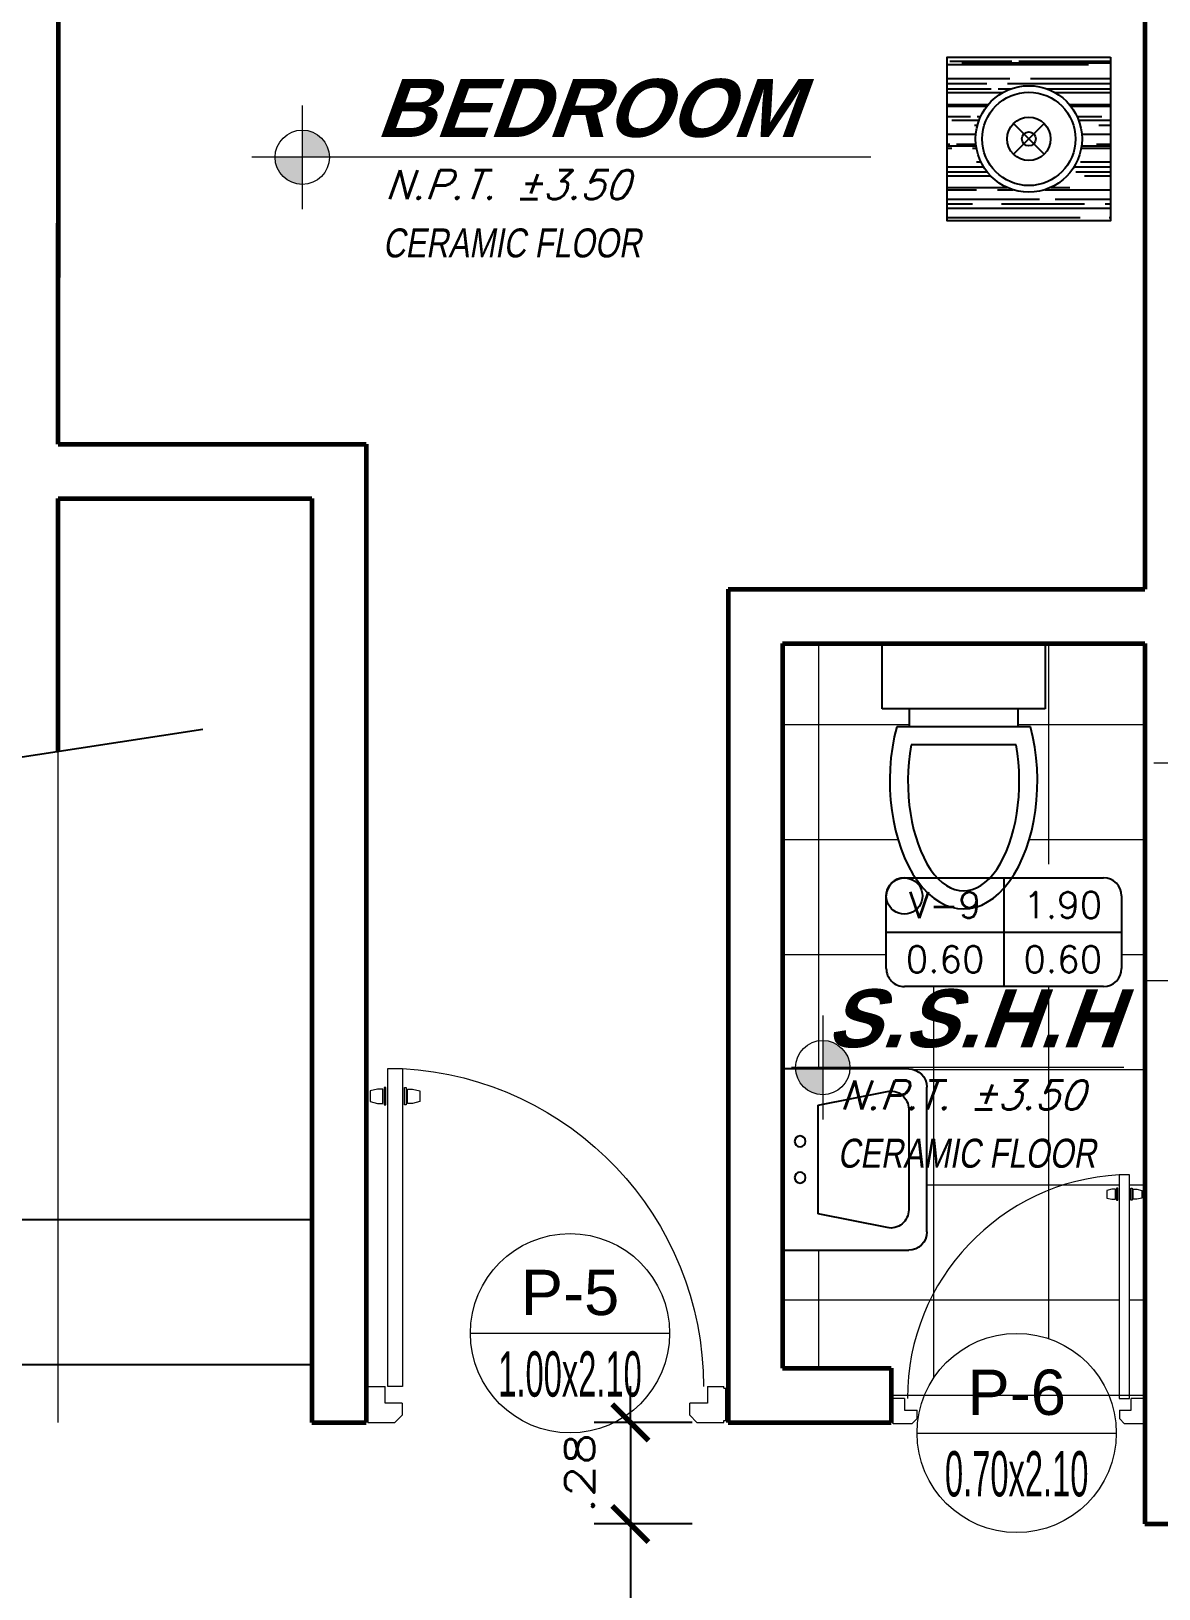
# Model space of a CAD drawing. Header units: millimetres. Extents: x 1313 to 1393.8, y 883.5 to 926.2.
# Drawn here: x 1338.559 to 1341.673, y 915.666 to 919.965 of the extents above; entities that cross this region are included whole.
import ezdxf
from ezdxf.enums import TextEntityAlignment as Align

# ---------------------------------------------------------------- set-up
doc = ezdxf.new("R2010")
doc.units = ezdxf.units.MM
doc.linetypes.add('HIDDEN2', pattern=[0.1875, 0.125, -0.0625])
for name, color, linetype, lineweight in [('ambientes', 254, 'Continuous', 25), ('cotas', 87, 'Continuous', 15), ('COTNIV', 40, 'Continuous', 18), ('Layer3', 31, 'Continuous', 5), ('lineas delgadas', 252, 'Continuous', 5), ('Muros confinados', 3, 'Continuous', 60), ('proy', 42, 'HIDDEN2', 5), ('Puertas', 35, 'Continuous', 13), ('Texto niveles', 4, 'Continuous', 18), ('vidrio', 254, 'Continuous', 5)]:
    doc.layers.add(name, color=color, linetype=linetype, lineweight=lineweight)
for name, color, linetype in [('CODIGOS', 31, 'Continuous'), ('Muebles', 2, 'Continuous'), ('Muro Bajo', 2, 'Continuous')]:
    doc.layers.add(name, color=color, linetype=linetype)
doc.styles.add('ACOT', font='simplex.shx', dxfattribs={"height": 0.08})
doc.styles.add('AMBIENTES', font='arialbd.ttf', dxfattribs={"height": 0.18})
doc.styles.add('R80-50', font='romans.shx', dxfattribs={"width": 1.3, "height": 0.08})
doc.styles.add('ROMANS', font='romans')
doc.styles.add('STYLE1', font='arial.ttf')
doc.dimstyles.new('HORIZONTAL 1.1', dxfattribs={"dimtxt": 0.2, "dimasz": 0.1, "dimexe": 0.1, "dimexo": 0.1, "dimgap": 0.1, "dimtad": 2, "dimzin": 4, "dimdsep": 46, "dimtxsty": 'R80-50', "dimblk": 'ARCHTICK', "dimcen": 0.09, "dimdle": 0.1, "dimclrd": 256, "dimclre": 256, "dimclrt": 7, "dimaunit": 1, "dimazin": 0, "dimtfac": 1, "dimtix": 1, "dimtmove": 0, "dimatfit": 3, "dimldrblk": 'ARCHTICK', "dimfxl": 1, "dimtolj": 1, "dimtzin": 0, "dimarcsym": 0})
pattern_1 = [(0, (4242.365768630885, -2685.573759226781), (0, 0.3175), []), (90, (4242.365768630885, -2685.573759226781), (-0.3175, 1.944126793646423e-17), [])]

# ---------------------------------------------------------------- blocks, each defined once
blk = doc.blocks.new('INO75-01')
for p, q in [((0, 0.2249999999999943), (0.1800000000000068, 0.2249999999999943)), ((0, -0.2249999999999943), (0, 0.2249999999999943)), ((0.1800000000000068, 0.2249999999999943), (0.1800000000000068, -0.2249999999999943)), ((0.1800000000000068, -0.2249999999999943), (0, -0.2249999999999943))]:
    blk.add_line(p, q)
at = {"linetype": 'HIDDEN2'}
for p, q in [((0.1800000000000068, 0.1499999999999986), (0.2300000000000182, 0.1499999999999986)), ((0.1800000000000068, -0.1500000000000057), (0.2300000000000182, -0.1500000000000057))]:
    blk.add_line(p, q, dxfattribs=at)
for points in [[(0.2300000000000182, 0.1845588526671662), (0.2300000000000182, -0.1845588526671662)], [(0.280000000000018, 0.1451869226585609), (0.280000000000018, -0.1451869226585609)]]:
    blk.add_lwpolyline(points)
for major_axis, ratio, start_param, end_param in [((0.3525707902876398, -7.828644183752505e-16), 0.5784260567748055, -2.010251506977173, 2.010251506977181), ((0.30257079028764, -7.622209603519594e-16), 0.5084145359543746, -1.907630861705541, 1.90763086170555)]:
    blk.add_ellipse((0.3799999999999955, 0), major_axis=major_axis, ratio=ratio, start_param=start_param, end_param=end_param)
blk = doc.blocks.new('P90-1')
for p, q in [((-0.9990517566913795, 0.005935422918673439), (-0.9990517566913795, 0.0959354229186733)), ((-0.9940517566913787, 0.0959354229186733), (-0.9990517566913795, 0.0959354229186733)), ((-0.9488046350236647, 0.1009354229186741), (-0.9940517566913787, 0.1009354229186741)), ((-0.9940517566913787, 0.0959354229186733), (-0.9940517566913787, 0.1009354229186741)), ((-0.004051756691380248, 0.1009354229186741), (-0.05237351597615536, 0.1009354229186741)), ((-0.004051756691380248, 0.1009354229186741), (-0.004051756691380248, 0.0959354229186733)), ((0.0009482433086205333, 0.0959354229186733), (-0.004051756691380248, 0.0959354229186733)), ((0.0009482433086205333, 0.0959354229186733), (0.0009482433086205333, 0.005935422918673439)), ((-0.8990517566913798, 0.02093542291867401), (-0.8990517566913798, 0.05472381416213601)), ((-0.09905175669137911, 0.05472381416213601), (-0.09905175669137911, 0.02093542291867401)), ((-0.9940517566913787, 0.005935422918673439), (-0.9990517566913795, 0.005935422918673439)), ((-0.9940517566913787, 0.000935422918672657), (-0.9940517566913787, 0.005935422918673439)), ((-0.9190517566913794, 0.000935422918672657), (-0.9940517566913787, 0.000935422918672657)), ((-0.8990517566913798, 0.02093542291867401), (-0.9190517566913794, 0.000935422918672657)), ((-0.09905175669137911, 0.02093542291867401), (-0.07905175669137954, 0.000935422918672657)), ((-0.004051756691380248, 0.000935422918672657), (-0.07905175669137954, 0.000935422918672657)), ((-0.004051756691380248, 0.005935422918673439), (-0.004051756691380248, 0.000935422918672657)), ((0.0009482433086205333, 0.005935422918673439), (-0.004051756691380248, 0.005935422918673439))]:
    blk.add_line(p, q)
for points in [[(-0.05905045993646674, 0.9844227219258652), (-0.1001612735924624, 0.9844227219258634), (-0.1001612735924624, 0.1012135621264321), (-0.05905045993646496, 0.1012135621264321)], [(-0.1139915255970934, 0.9274939543605996), (-0.1284152196437027, 0.9274939543605996), (-0.1484152196437005, 0.9224939543605988), (-0.1484152196437023, 0.892684088653457), (-0.128415219643701, 0.8876840886534598), (-0.1139915255970951, 0.8876840886534563)], [(-0.1055768771159933, 0.932087397904283), (-0.1101666955382914, 0.9320873979042812), (-0.1101666955382896, 0.8838561757099654), (-0.1055768771159933, 0.8838561757099619)], [(-0.05355882323787142, 0.932087397904283), (-0.04896900481557687, 0.9320873979042812), (-0.04896900481557509, 0.8838561757099654), (-0.05355882323787142, 0.8838561757099654)], [(-0.04514417475677135, 0.9274939543605996), (-0.03072048071016198, 0.9274939543605996), (-0.01072048071016418, 0.9224939543605988), (-0.01072048071016241, 0.892684088653457), (-0.03072048071016376, 0.8876840886534563), (-0.04514417475676957, 0.8876840886534598)]]:
    blk.add_lwpolyline(points, close=True)
for points in [[(-0.9488046350236647, 0.1009354229186741), (-0.9488046350236647, 0.05472381416213601), (-0.8990517566913798, 0.05472381416213601)], [(-0.09905175669137911, 0.05472381416213601), (-0.05237351597615536, 0.05472381416213601), (-0.05237351597615536, 0.1009354229186741)]]:
    blk.add_lwpolyline(points)
blk.add_arc((-0.05237351597615536, 0.1009354229186741), 0.88477877307552, 93.09610705437265, 180)
blk = doc.blocks.new('LAV54-02')
for p, q in [((-0.25, -0.3500000000000014), (-0.25, 0)), ((-0.25, 0), (0.25, 0)), ((0.25, 0), (0.25, -0.3500000000000014)), ((-0.1500000000000004, -0.1000000000000014), (-0.1880388386486178, -0.2901941932430887)), ((0.1500000000000004, -0.1000000000000014), (-0.1500000000000004, -0.1000000000000014)), ((0.1880388386486178, -0.2901941932430887), (0.1500000000000004, -0.1000000000000014)), ((-0.139009804864072, -0.3500000000000014), (0.139009804864072, -0.3500000000000014)), ((0.1999999999999993, -0.3999999999999986), (-0.1999999999999993, -0.3999999999999986))]:
    blk.add_line(p, q)
for centre in [(-0.05000000000000071, -0.04999999999999716), (0.05000000000000071, -0.04999999999999716)]:
    blk.add_circle(centre, 0.015)
for centre, radius, start, end in [((-0.139009804864072, -0.2999999999999972), 0.05000000000000004, 168.6900675259798, 270), ((0.139009804864072, -0.2999999999999972), 0.05000000000000004, 270.0000000000001, 11.30993247402031), ((-0.1999999999999993, -0.3500000000000014), 0.05000000000000003, 180, 270), ((0.1999999999999993, -0.3500000000000014), 0.05000000000000003, 270, 0)]:
    blk.add_arc(centre, radius, start, end)
blk = doc.blocks.new('VANOS')
at = {"color": 2}
for p, q in [((-0.2749999999999915, 0.1499999999999968), (0.2750000000000057, 0.1500000000000004)), ((0, 0.1499999999999986), (0, -0.1500000000000021)), ((-0.3250000000000171, -0.100000000000005), (-0.3250000000000171, 0.09999999999999964)), ((0.3250000000000028, 0.09999999999999964), (0.3250000000000028, -0.09999999999999787)), ((-0.3250000000000028, 0), (0.3250000000000028, 0)), ((0.2749999999999915, -0.1500000000000039), (-0.2750000000000057, -0.1500000000000039))]:
    blk.add_line(p, q, dxfattribs=at)
for centre, radius, start, end in [((-0.2750000000000057, 0.1000000000000014), 0.04999999999999716, 180, 180.000000000001), ((-0.2749999999999915, 0.1000000000000014), 0.05, 90, 180), ((0.2750000000000057, 0.1000000000000014), 0.04999999999999805, 90, 90), ((0.2750000000000057, 0.09999999999999787), 0.05, 0, 89.99999999999984), ((-0.2750000000000057, -0.1000000000000014), 0.04999999999999893, 179.999999999998, 270), ((0.2749999999999915, -0.1000000000000014), 0.05000000000000071, 270.0000000000041, 4.071109992273244e-12)]:
    blk.add_arc(centre, radius, start, end, dxfattribs=at)
at = {"color": 3, "style": 'ROMANS'}
for tag, p in [('VANO', (-0.1625000000000085, 0.07499999999999751)), ('ALFEIZAR', (0.1625000000000085, 0.07500000000000107)), ('ANCHO', (-0.1624999999999943, -0.07500000000000107)), ('ALTURA', (0.1625000000000085, -0.07499999999999929))]:
    blk.add_attdef(tag, text='', height=0.0725, dxfattribs=at).set_placement(p, align=Align.MIDDLE)
blk = doc.blocks.new('vp')
at = {"color": 21}
blk.add_lwpolyline([(-0.2750000000000057, 0), (0.2749999999999915, 0)], dxfattribs=at)
at = {"color": 31}
blk.add_circle((0, 0), 0.2749999999999986, dxfattribs=at)
at = {"style": 'STYLE1'}
blk.add_attdef('TIPO', text='', height=0.125, dxfattribs=at).set_placement((0, 0.05), align=Align.CENTER)
at = {"style": 'STYLE1', "width": 0.5166091167736456}
blk.add_attdef('ANCHOXALTURA', text='', height=0.125, dxfattribs=at).set_placement((-0.1981998467250108, -0.175), (0.1980668325464521, -0.175), align=Align.FIT)
blk = doc.blocks.new('_ArchTick')
at = {"color": 0, "const_width": 0.15}
blk.add_lwpolyline([(-0.5, -0.5), (0.5, 0.5)], dxfattribs=at)
blk = doc.blocks.new('*D610')
at = {"layer": 'Defpoints', "color": 0, "transparency": 16777216}
for p in [(1340.483520734274, 916.1252182237893), (1340.213292251478, 915.8452182237877), (1340.483520734274, 915.8452182237877)]:
    blk.add_point(p, dxfattribs=at)
at = {"layer": 'vidrio', "lineweight": -2, "transparency": 16777216}
for p, q in [((1340.213292251478, 916.1252182237893), (1340.213292251478, 916.2252182237893)), ((1340.383520734274, 916.1252182237893), (1340.113292251478, 916.1252182237893)), ((1340.213292251478, 916.1252182237893), (1340.213292251478, 915.8452182237877)), ((1340.383520734274, 915.8452182237877), (1340.113292251478, 915.8452182237877)), ((1340.213292251478, 915.8452182237877), (1340.213292251478, 915.7452182237877))]:
    blk.add_line(p, q, dxfattribs=at)
at = {"layer": 'vidrio', "lineweight": -2, "transparency": 16777216, "xscale": 0.1, "yscale": 0.1, "zscale": 0.1}
for p, rotation in [((1340.213292251478, 916.1252182237893), 270), ((1340.213292251478, 915.8452182237877), 90)]:
    blk.add_blockref('_ArchTick', p, dxfattribs=dict(at, rotation=rotation))
at = {"layer": 'vidrio', "color": 7, "transparency": 16777216, "insert": (1340.073292251478, 915.9852182237878), "char_height": 0.08, "attachment_point": 5, "rotation": 90, "style": 'R80-50'}
blk.add_mtext('\\A1;.28', dxfattribs=at)
blk = doc.blocks.new('*D548')
at = {"layer": 'Defpoints', "color": 0, "transparency": 16777216}
for p in [(1340.483520734274, 915.8452182237877), (1340.213292251479, 914.6452182237902), (1340.501869647532, 914.6452182237902)]:
    blk.add_point(p, dxfattribs=at)
at = {"layer": 'vidrio', "lineweight": -2, "transparency": 16777216}
for p, q in [((1340.213292251479, 915.9452182237877), (1340.213292251479, 914.5452182237901)), ((1340.383520734274, 915.8452182237877), (1340.113292251479, 915.8452182237877)), ((1340.401869647532, 914.6452182237902), (1340.113292251479, 914.6452182237902))]:
    blk.add_line(p, q, dxfattribs=at)
at = {"layer": 'vidrio', "lineweight": -2, "transparency": 16777216, "xscale": 0.1, "yscale": 0.1, "zscale": 0.1}
for p, rotation in [((1340.213292251479, 915.8452182237877), 90), ((1340.213292251479, 914.6452182237902), 270)]:
    blk.add_blockref('_ArchTick', p, dxfattribs=dict(at, rotation=rotation))
at = {"layer": 'vidrio', "color": 7, "transparency": 16777216, "insert": (1340.073292251479, 915.2452182237882), "char_height": 0.08, "attachment_point": 5, "rotation": 90, "style": 'R80-50'}
blk.add_mtext('\\A1;1.20', dxfattribs=at)

msp = doc.modelspace()

# ---------------------------------------------------------------- hatches: boundary and pattern name
h = msp.add_hatch()
h.set_pattern_fill('AR-RROOF', color=44, scale=0.00225625000000008, angle=180, style=0)
h.set_pattern_definition([(7.016709298534877e-15, (1166.291302537207, 811.2201094892037), (0.1260792500000045, -0.05730875000000203), [0.8596312500000304, -0.114617500000004, 0.2865437500000101, -0.05730875000000202]), (7.016709298534877e-15, (1166.367523174707, 811.1914551142038), (-0.05730875000000205, -0.07622063750000267), [0.1719262500000061, -0.01891188750000066, 0.3438525000000121, -0.04298156250000151]), (7.016709298534877e-15, (1166.319956912207, 811.1713970517037), (0.2980055000000106, -0.0383968625000014), [0.4584700000000162, -0.08023225000000284, 0.2292350000000081, -0.05730875000000202])])
edge = h.paths.add_edge_path(flags=16)
edge.add_arc((1341.313680097149, 919.6677245621306), 0.1468823647959381, 450, 810, ccw=False)
h.paths.add_polyline_path([(1341.539305097149, 919.8933495621307), (1341.539305097149, 919.4420995621306), (1341.088055097149, 919.4420995621306), (1341.088055097149, 919.8933495621307)])
at = {"layer": 'cotas'}
h = msp.add_hatch(dxfattribs=at)
h.set_pattern_fill('NET', color=256, scale=0.1, style=0)
h.set_pattern_definition(pattern_1)
h.paths.add_polyline_path([(1340.76338781746, 916.7859986212945), (1341.565292579365, 916.7714398119244), (1341.608969007476, 916.8914398119243), (1340.807064245571, 916.9059986212944)], flags=25)
h.paths.add_polyline_path([(1340.711495752487, 916.9261669506984), (1341.661852406826, 916.9261669506984), (1341.661852406826, 917.174516200357), (1340.711495752487, 917.174516200357)], flags=9)
h.paths.add_polyline_path([(1340.734622736845, 916.621433884982), (1341.542622736845, 916.6143808057539), (1341.56378197453, 916.7343808057537), (1340.75578197453, 916.7414338849819)], flags=25)
edge = h.paths.add_edge_path()
edge.add_line((1341.519890011943, 917.3283297257983), (1340.969890011942, 917.3283297257983))
edge.add_arc((1340.969889773525, 917.3783294873808), 0.04999976158308071, 179.9997267921727, 270.00027320730624, ccw=False)
edge.add_line((1340.919890011943, 917.3783297257985), (1340.919890011943, 917.6161264531991))
edge.add_arc((1340.969890011943, 917.6161264531991), 0.05000000000018189, 90, 180, ccw=False)
edge.add_line((1340.969890011943, 917.6661264531992), (1340.978503497681, 917.6661264531992))
edge.add_line((1340.978503497681, 917.6661264531992), (1340.976154163345, 917.6709649309871))
edge.add_line((1340.976154163345, 917.6709649309871), (1340.973855350225, 917.6758754034097))
edge.add_line((1340.973855350225, 917.6758754034097), (1340.971607796334, 917.6808562940016))
edge.add_line((1340.971607796334, 917.6808562940016), (1340.969412223232, 917.6859060036898))
edge.add_line((1340.969412223232, 917.6859060036898), (1340.967269335787, 917.6910229113071))
edge.add_line((1340.967269335787, 917.6910229113071), (1340.965179821957, 917.6962053741133))
edge.add_line((1340.965179821957, 917.6962053741133), (1340.963144352563, 917.7014517283221))
edge.add_line((1340.963144352563, 917.7014517283221), (1340.961163581073, 917.7067602896366))
edge.add_line((1340.961163581073, 917.7067602896366), (1340.959238143399, 917.7121293537868))
edge.add_line((1340.959238143399, 917.7121293537868), (1340.957368657687, 917.7175571970799))
edge.add_line((1340.957368657687, 917.7175571970799), (1340.955555724118, 917.7230420769527))
edge.add_line((1340.955555724118, 917.7230420769527), (1340.95379992472, 917.7285822325305))
edge.add_line((1340.95379992472, 917.7285822325305), (1340.952101823179, 917.7341758851928))
edge.add_line((1340.952101823179, 917.7341758851928), (1340.950461964653, 917.7398212391447))
edge.add_line((1340.950461964653, 917.7398212391447), (1340.948880875607, 917.7455164819924))
edge.add_line((1340.948880875607, 917.7455164819924), (1340.947359063636, 917.7512597853263))
edge.add_line((1340.947359063636, 917.7512597853263), (1340.945897017305, 917.757049305307))
edge.add_line((1340.945897017305, 917.757049305307), (1340.944495205992, 917.7628831832578))
edge.add_line((1340.944495205992, 917.7628831832578), (1340.943154079735, 917.7687595462614))
edge.add_line((1340.943154079735, 917.7687595462614), (1340.941874069094, 917.7746765077607))
edge.add_line((1340.941874069094, 917.7746765077607), (1340.940655585003, 917.7806321681644))
edge.add_line((1340.940655585003, 917.7806321681644), (1340.939499018648, 917.7866246154588))
edge.add_line((1340.939499018648, 917.7866246154588), (1340.938404741335, 917.7926519258183))
edge.add_line((1340.938404741335, 917.7926519258183), (1340.937373104371, 917.7987121642261))
edge.add_line((1340.937373104371, 917.7987121642261), (1340.936404438955, 917.804803385093))
edge.add_line((1340.936404438955, 917.804803385093), (1340.93549905607, 917.8109236328844))
edge.add_line((1340.93549905607, 917.8109236328844), (1340.93465724638, 917.8170709427457))
edge.add_line((1340.93465724638, 917.8170709427457), (1340.933879280141, 917.8232433411347))
edge.add_line((1340.933879280141, 917.8232433411347), (1340.933165407113, 917.8294388464549))
edge.add_line((1340.933165407113, 917.8294388464549), (1340.93251585648, 917.8356554696913))
edge.add_line((1340.93251585648, 917.8356554696913), (1340.931930836774, 917.8418912150494))
edge.add_line((1340.931930836774, 917.8418912150494), (1340.931410535809, 917.8481440805956))
edge.add_line((1340.931410535809, 917.8481440805956), (1340.930955120626, 917.8544120588997))
edge.add_line((1340.930955120626, 917.8544120588997), (1340.930564737431, 917.8606931376801))
edge.add_line((1340.930564737431, 917.8606931376801), (1340.930239511552, 917.8669853004496))
edge.add_line((1340.930239511552, 917.8669853004496), (1340.929979547402, 917.8732865271616))
edge.add_line((1340.929979547402, 917.8732865271616), (1340.92978492844, 917.8795947948604))
edge.add_line((1340.92978492844, 917.8795947948604), (1340.929655717146, 917.8859080783297))
edge.add_line((1340.929655717146, 917.8859080783297), (1340.929591955002, 917.8922243507434))
edge.add_line((1340.929591955002, 917.8922243507434), (1340.929593662479, 917.8985415843147))
edge.add_line((1340.929593662479, 917.8985415843147), (1340.929660839028, 917.9048577509491))
edge.add_line((1340.929660839028, 917.9048577509491), (1340.929793463084, 917.9111708228941))
edge.add_line((1340.929793463084, 917.9111708228941), (1340.929991492068, 917.9174787733912))
edge.add_line((1340.929991492068, 917.9174787733912), (1340.930254862405, 917.9237795773258))
edge.add_line((1340.930254862405, 917.9237795773258), (1340.930583489542, 917.9300712118782))
edge.add_line((1340.930583489542, 917.9300712118782), (1340.930977267975, 917.9363516571714))
edge.add_line((1340.930977267975, 917.9363516571714), (1340.931436071286, 917.9426188969217))
edge.add_line((1340.931436071286, 917.9426188969217), (1340.931959752181, 917.9488709190844))
edge.add_line((1340.931959752181, 917.9488709190844), (1340.932548142534, 917.9551057164997))
edge.add_line((1340.932548142534, 917.9551057164997), (1340.933201053449, 917.961321287539))
edge.add_line((1340.933201053449, 917.961321287539), (1340.933918275315, 917.9675156367455))
edge.add_line((1340.933918275315, 917.9675156367455), (1340.934699577872, 917.9736867754748))
edge.add_line((1340.934699577872, 917.9736867754748), (1340.935544710291, 917.9798327225351))
edge.add_line((1340.935544710291, 917.9798327225351), (1340.936453401248, 917.9859515048217))
edge.add_line((1340.936453401248, 917.9859515048217), (1340.937425359017, 917.9920411579508))
edge.add_line((1340.937425359017, 917.9920411579508), (1340.938460271558, 917.9980997268906))
edge.add_line((1340.938460271558, 917.9980997268906), (1340.939557806621, 918.0041252665885))
edge.add_line((1340.939557806621, 918.0041252665885), (1340.940717611852, 918.0101158425957))
edge.add_line((1340.940717611852, 918.0101158425957), (1340.941939314905, 918.0160695316879))
edge.add_line((1340.941939314905, 918.0160695316879), (1340.943222523563, 918.0219844224832))
edge.add_line((1340.943222523563, 918.0219844224832), (1340.944566825862, 918.0278586160559))
edge.add_line((1340.944566825862, 918.0278586160559), (1340.945971790225, 918.0336902265451))
edge.add_line((1340.945971790225, 918.0336902265451), (1340.947436965601, 918.0394773817618))
edge.add_line((1340.947436965601, 918.0394773817618), (1340.948961881607, 918.045218223788))
edge.add_line((1340.948961881607, 918.045218223788), (1340.983520734274, 918.0452182237884))
edge.add_line((1340.983520734274, 918.0452182237884), (1340.983520734274, 918.0952182237877))
edge.add_line((1340.983520734274, 918.0952182237877), (1340.908520734274, 918.0952182237872))
edge.add_line((1340.908520734274, 918.0952182237872), (1340.908520734274, 918.2752182237889))
edge.add_line((1340.908520734274, 918.2752182237889), (1340.633520734274, 918.2752182237889))
edge.add_line((1340.633520734274, 918.2752182237889), (1340.633520734274, 917.100906086561))
edge.add_line((1340.633520734274, 917.100906086561), (1340.981783052986, 917.1009060865606))
edge.add_arc((1340.981783052986, 917.0509060865604), 0.05000000000018189, 0, 90, ccw=False)
edge.add_line((1341.031783052986, 917.0509060865604), (1341.031783052986, 916.6509060865608))
edge.add_arc((1340.981783052986, 916.6509060865608), 0.05000000000018189, -90, 0, ccw=False)
edge.add_line((1340.981783052986, 916.6009060865606), (1340.633520734274, 916.6009060865606))
edge.add_line((1340.633520734274, 916.6009060865606), (1340.633520734274, 916.2752182237889))
edge.add_line((1340.633520734274, 916.2752182237889), (1340.933520734274, 916.2752182237889))
edge.add_line((1340.933520734274, 916.2752182237889), (1340.933520734274, 916.2002182237891))
edge.add_line((1340.933520734274, 916.2002182237891), (1340.978371134939, 916.2002182237891))
edge.add_line((1340.978371134939, 916.2002182237891), (1340.978744506137, 916.2147234018823))
edge.add_line((1340.978744506137, 916.2147234018823), (1340.979458334794, 916.2292158152848))
edge.add_line((1340.979458334794, 916.2292158152848), (1340.980512227365, 916.2436874740708))
edge.add_line((1340.980512227365, 916.2436874740708), (1340.981905602818, 916.2581303997583))
edge.add_line((1340.981905602818, 916.2581303997583), (1340.983637692962, 916.2725366297057))
edge.add_line((1340.983637692962, 916.2725366297057), (1340.985707542864, 916.286898221503))
edge.add_line((1340.985707542864, 916.286898221503), (1340.988114011379, 916.3012072573495))
edge.add_line((1340.988114011379, 916.3012072573495), (1340.990855771779, 916.3154558484191))
edge.add_line((1340.990855771779, 916.3154558484191), (1340.993931312482, 916.3296361392115))
edge.add_line((1340.993931312482, 916.3296361392115), (1340.997338937889, 916.3437403118799))
edge.add_line((1340.997338937889, 916.3437403118799), (1341.001076769315, 916.3577605905432))
edge.add_line((1341.001076769315, 916.3577605905432), (1341.005142746026, 916.3716892455739))
edge.add_line((1341.005142746026, 916.3716892455739), (1341.009534626378, 916.3855185978553))
edge.add_line((1341.009534626378, 916.3855185978553), (1341.014249989049, 916.3992410230219))
edge.add_line((1341.014249989049, 916.3992410230219), (1341.019286234377, 916.4128489556558))
edge.add_line((1341.019286234377, 916.4128489556558), (1341.024640585789, 916.426334893463))
edge.add_line((1341.024640585789, 916.426334893463), (1341.030310091336, 916.4396914014053))
edge.add_line((1341.030310091336, 916.4396914014053), (1341.03629162532, 916.4529111158038))
edge.add_line((1341.03629162532, 916.4529111158038), (1341.042581890014, 916.4659867483945))
edge.add_line((1341.042581890014, 916.4659867483945), (1341.049177417484, 916.4789110903491))
edge.add_line((1341.049177417484, 916.4789110903491), (1341.056074571498, 916.4916770162483))
edge.add_line((1341.056074571498, 916.4916770162483), (1341.063269549534, 916.504277488011))
edge.add_line((1341.063269549534, 916.504277488011), (1341.070758384871, 916.5167055587729))
edge.add_line((1341.070758384871, 916.5167055587729), (1341.078536948782, 916.5289543767178))
edge.add_line((1341.078536948782, 916.5289543767178), (1341.086600952807, 916.541017188855))
edge.add_line((1341.086600952807, 916.541017188855), (1341.094945951116, 916.5528873447427))
edge.add_line((1341.094945951116, 916.5528873447427), (1341.103567342965, 916.5645583001512))
edge.add_line((1341.103567342965, 916.5645583001512), (1341.112460375226, 916.5760236206781))
edge.add_line((1341.112460375226, 916.5760236206781), (1341.121620145013, 916.5872769852865))
edge.add_line((1341.121620145013, 916.5872769852865), (1341.131041602383, 916.5983121897978))
edge.add_line((1341.131041602383, 916.5983121897978), (1341.140719553118, 916.6091231503067))
edge.add_line((1341.140719553118, 916.6091231503067), (1341.150648661593, 916.6197039065403))
edge.add_line((1341.150648661593, 916.6197039065403), (1341.160823453713, 916.6300486251382))
edge.add_line((1341.160823453713, 916.6300486251382), (1341.171238319936, 916.6401516028748))
edge.add_line((1341.171238319936, 916.6401516028748), (1341.181887518359, 916.6500072697979))
edge.add_line((1341.181887518359, 916.6500072697979), (1341.192765177892, 916.6596101923035))
edge.add_line((1341.192765177892, 916.6596101923035), (1341.203865301488, 916.6689550761305))
edge.add_line((1341.203865301488, 916.6689550761305), (1341.21518176945, 916.6780367692779))
edge.add_line((1341.21518176945, 916.6780367692779), (1341.22670834281, 916.6868502648479))
edge.add_line((1341.22670834281, 916.6868502648479), (1341.238438666762, 916.6953907038021))
edge.add_line((1341.238438666762, 916.6953907038021), (1341.250366274171, 916.703653377647))
edge.add_line((1341.250366274171, 916.703653377647), (1341.262484589136, 916.711633731022))
edge.add_line((1341.262484589136, 916.711633731022), (1341.274786930613, 916.7193273642176))
edge.add_line((1341.274786930613, 916.7193273642176), (1341.287266516104, 916.7267300355968))
edge.add_line((1341.287266516104, 916.7267300355968), (1341.299916465391, 916.7338376639357))
edge.add_line((1341.299916465391, 916.7338376639357), (1341.312729804332, 916.7406463306722))
edge.add_line((1341.312729804332, 916.7406463306722), (1341.325699468708, 916.7471522820676))
edge.add_line((1341.325699468708, 916.7471522820676), (1341.338818308111, 916.7533519312758))
edge.add_line((1341.338818308111, 916.7533519312758), (1341.352079089891, 916.7592418603192))
edge.add_line((1341.352079089891, 916.7592418603192), (1341.365474503145, 916.7648188219757))
edge.add_line((1341.365474503145, 916.7648188219757), (1341.378997162743, 916.770079741568))
edge.add_line((1341.378997162743, 916.770079741568), (1341.392639613404, 916.7750217186565))
edge.add_line((1341.392639613404, 916.7750217186565), (1341.406394333801, 916.7796420286425))
edge.add_line((1341.406394333801, 916.7796420286425), (1341.420253740714, 916.7839381242668))
edge.add_line((1341.420253740714, 916.7839381242668), (1341.434210193203, 916.7879076370148))
edge.add_line((1341.434210193203, 916.7879076370148), (1341.448255996832, 916.7915483784247))
edge.add_line((1341.448255996832, 916.7915483784247), (1341.462383407896, 916.7948583412906))
edge.add_line((1341.462383407896, 916.7948583412906), (1341.476584637705, 916.7978357007712))
edge.add_line((1341.476584637705, 916.7978357007712), (1341.490851856869, 916.8004788153955))
edge.add_line((1341.490851856869, 916.8004788153955), (1341.505177199615, 916.8027862279675))
edge.add_line((1341.505177199615, 916.8027862279675), (1341.519552768128, 916.8047566663693))
edge.add_line((1341.519552768128, 916.8047566663693), (1341.533970636902, 916.8063890442643))
edge.add_line((1341.533970636902, 916.8063890442643), (1341.548422857109, 916.8076824616917))
edge.add_line((1341.548422857109, 916.8076824616917), (1341.562901460986, 916.8086362055685))
edge.add_line((1341.562901460986, 916.8086362055685), (1341.591615036854, 916.808636205569))
edge.add_line((1341.591615036854, 916.808636205569), (1341.591615036854, 916.7720829446782))
edge.add_line((1341.591615036854, 916.7720829446782), (1341.601327789755, 916.7720829446791))
edge.add_line((1341.601327789755, 916.7720829446791), (1341.601327789755, 916.7688746844199))
edge.add_line((1341.601327789755, 916.7688746844199), (1341.611401923458, 916.768874684419))
edge.add_line((1341.611401923458, 916.768874684419), (1341.625370791166, 916.765382467491))
edge.add_line((1341.625370791166, 916.765382467491), (1341.625370791167, 916.7445619639659))
edge.add_line((1341.625370791167, 916.7445619639659), (1341.611401923455, 916.7410697470384))
edge.add_line((1341.611401923455, 916.7410697470384), (1341.5986563625, 916.7410697470384))
edge.add_line((1341.5986563625, 916.7410697470384), (1341.5986563625, 916.7383961665626))
edge.add_line((1341.5986563625, 916.7383961665626), (1341.591615036855, 916.7383961665626))
edge.add_line((1341.591615036855, 916.7383961665626), (1341.591615036854, 916.2002182237891))
edge.add_line((1341.591615036854, 916.2002182237891), (1341.633520734274, 916.2002182237895))
edge.add_line((1341.633520734274, 916.2002182237895), (1341.633520734274, 918.2752182237884))
edge.add_line((1341.633520734274, 918.2752182237884), (1341.358520734274, 918.2752182237884))
edge.add_line((1341.358520734274, 918.2752182237884), (1341.358520734274, 918.0952182237882))
edge.add_line((1341.358520734274, 918.0952182237882), (1341.283520734274, 918.0952182237877))
edge.add_line((1341.283520734274, 918.0952182237877), (1341.283520734274, 918.0452182237884))
edge.add_line((1341.283520734274, 918.0452182237884), (1341.318079586941, 918.045218223788))
edge.add_line((1341.318079586941, 918.045218223788), (1341.319604502947, 918.0394773817618))
edge.add_line((1341.319604502947, 918.0394773817618), (1341.321069678323, 918.0336902265451))
edge.add_line((1341.321069678323, 918.0336902265451), (1341.322474642686, 918.0278586160559))
edge.add_line((1341.322474642686, 918.0278586160559), (1341.323818944985, 918.0219844224832))
edge.add_line((1341.323818944985, 918.0219844224832), (1341.325102153643, 918.0160695316879))
edge.add_line((1341.325102153643, 918.0160695316879), (1341.326323856696, 918.0101158425957))
edge.add_line((1341.326323856696, 918.0101158425957), (1341.327483661927, 918.0041252665885))
edge.add_line((1341.327483661927, 918.0041252665885), (1341.32858119699, 917.9980997268906))
edge.add_line((1341.32858119699, 917.9980997268906), (1341.329616109531, 917.9920411579508))
edge.add_line((1341.329616109531, 917.9920411579508), (1341.3305880673, 917.9859515048217))
edge.add_line((1341.3305880673, 917.9859515048217), (1341.331496758257, 917.9798327225351))
edge.add_line((1341.331496758257, 917.9798327225351), (1341.332341890676, 917.9736867754748))
edge.add_line((1341.332341890676, 917.9736867754748), (1341.333123193233, 917.9675156367455))
edge.add_line((1341.333123193233, 917.9675156367455), (1341.333840415099, 917.961321287539))
edge.add_line((1341.333840415099, 917.961321287539), (1341.334493326014, 917.9551057164997))
edge.add_line((1341.334493326014, 917.9551057164997), (1341.335081716367, 917.9488709190844))
edge.add_line((1341.335081716367, 917.9488709190844), (1341.335605397262, 917.9426188969217))
edge.add_line((1341.335605397262, 917.9426188969217), (1341.336064200573, 917.9363516571714))
edge.add_line((1341.336064200573, 917.9363516571714), (1341.336457979006, 917.9300712118782))
edge.add_line((1341.336457979006, 917.9300712118782), (1341.336786606144, 917.9237795773258))
edge.add_line((1341.336786606144, 917.9237795773258), (1341.33704997648, 917.9174787733912))
edge.add_line((1341.33704997648, 917.9174787733912), (1341.337248005464, 917.9111708228941))
edge.add_line((1341.337248005464, 917.9111708228941), (1341.33738062952, 917.9048577509491))
edge.add_line((1341.33738062952, 917.9048577509491), (1341.33744780607, 917.8985415843147))
edge.add_line((1341.33744780607, 917.8985415843147), (1341.337449513546, 917.8922243507434))
edge.add_line((1341.337449513546, 917.8922243507434), (1341.337385751403, 917.8859080783297))
edge.add_line((1341.337385751403, 917.8859080783297), (1341.337256540108, 917.8795947948604))
edge.add_line((1341.337256540108, 917.8795947948604), (1341.337061921146, 917.8732865271616))
edge.add_line((1341.337061921146, 917.8732865271616), (1341.336801956996, 917.8669853004496))
edge.add_line((1341.336801956996, 917.8669853004496), (1341.336476731117, 917.8606931376801))
edge.add_line((1341.336476731117, 917.8606931376801), (1341.336086347922, 917.8544120588997))
edge.add_line((1341.336086347922, 917.8544120588997), (1341.335630932739, 917.8481440805956))
edge.add_line((1341.335630932739, 917.8481440805956), (1341.335110631775, 917.8418912150494))
edge.add_line((1341.335110631775, 917.8418912150494), (1341.334525612068, 917.8356554696913))
edge.add_line((1341.334525612068, 917.8356554696913), (1341.333876061435, 917.8294388464549))
edge.add_line((1341.333876061435, 917.8294388464549), (1341.333162188407, 917.8232433411347))
edge.add_line((1341.333162188407, 917.8232433411347), (1341.332384222168, 917.8170709427457))
edge.add_line((1341.332384222168, 917.8170709427457), (1341.331542412478, 917.8109236328844))
edge.add_line((1341.331542412478, 917.8109236328844), (1341.330637029593, 917.804803385093))
edge.add_line((1341.330637029593, 917.804803385093), (1341.329668364177, 917.7987121642261))
edge.add_line((1341.329668364177, 917.7987121642261), (1341.328636727214, 917.7926519258183))
edge.add_line((1341.328636727214, 917.7926519258183), (1341.3275424499, 917.7866246154588))
edge.add_line((1341.3275424499, 917.7866246154588), (1341.326385883545, 917.7806321681644))
edge.add_line((1341.326385883545, 917.7806321681644), (1341.325167399455, 917.7746765077607))
edge.add_line((1341.325167399455, 917.7746765077607), (1341.323887388813, 917.7687595462614))
edge.add_line((1341.323887388813, 917.7687595462614), (1341.322546262556, 917.7628831832578))
edge.add_line((1341.322546262556, 917.7628831832578), (1341.321144451243, 917.757049305307))
edge.add_line((1341.321144451243, 917.757049305307), (1341.319682404912, 917.7512597853263))
edge.add_line((1341.319682404912, 917.7512597853263), (1341.318160592941, 917.7455164819924))
edge.add_line((1341.318160592941, 917.7455164819924), (1341.316579503895, 917.7398212391447))
edge.add_line((1341.316579503895, 917.7398212391447), (1341.31493964537, 917.7341758851928))
edge.add_line((1341.31493964537, 917.7341758851928), (1341.313241543828, 917.7285822325305))
edge.add_line((1341.313241543828, 917.7285822325305), (1341.31148574443, 917.7230420769527))
edge.add_line((1341.31148574443, 917.7230420769527), (1341.309672810861, 917.7175571970799))
edge.add_line((1341.309672810861, 917.7175571970799), (1341.307803325149, 917.7121293537868))
edge.add_line((1341.307803325149, 917.7121293537868), (1341.305877887475, 917.7067602896366))
edge.add_line((1341.305877887475, 917.7067602896366), (1341.303897115985, 917.7014517283221))
edge.add_line((1341.303897115985, 917.7014517283221), (1341.301861646591, 917.6962053741133))
edge.add_line((1341.301861646591, 917.6962053741133), (1341.299772132761, 917.6910229113071))
edge.add_line((1341.299772132761, 917.6910229113071), (1341.297629245316, 917.6859060036898))
edge.add_line((1341.297629245316, 917.6859060036898), (1341.295433672214, 917.6808562940016))
edge.add_line((1341.295433672214, 917.6808562940016), (1341.293186118323, 917.6758754034097))
edge.add_line((1341.293186118323, 917.6758754034097), (1341.290887305203, 917.6709649309871))
edge.add_line((1341.290887305203, 917.6709649309871), (1341.288537970867, 917.6661264531992))
edge.add_line((1341.288537970867, 917.6661264531992), (1341.519890011943, 917.6661264531992))
edge.add_arc((1341.519890011942, 917.6161264531986), 0.05000000000040927, 5.210836206970271e-10, 89.99999999895778, ccw=False)
edge.add_line((1341.569890011942, 917.6161264531991), (1341.569890011942, 917.3783297257985))
edge.add_arc((1341.519890011942, 917.3783297257985), 0.05000000000018189, -89.99999999947892, 0, ccw=False)
h = msp.add_hatch(dxfattribs=at)
h.set_pattern_fill('NET', color=256, scale=0.1, style=0)
h.set_pattern_definition(pattern_1)
edge = h.paths.add_edge_path()
edge.add_ellipse((1341.596278504199, 916.1915703454113), major_axis=(-0.4369692796902522, 0.4369692796902524), ratio=0.9999999999998471, start_angle=-41.90389294569382, end_angle=44.19817336616634)
edge.add_line((1340.978371134939, 916.2002182237891), (1341.025674782879, 916.2002182237891))
edge.add_arc((1341.280183383126, 916.0960531029457), 0.2749999999999986, 22.25827327278938, 157.7417267272106, ccw=False)
edge.add_line((1341.534691983373, 916.2002182237891), (1341.562901460984, 916.2002182237886))
edge.add_line((1341.562901460984, 916.2002182237886), (1341.562901460985, 916.808636205569))
h.paths.add_polyline_path([(1341.529198811541, 916.7445619639645), (1341.529198811541, 916.765382467491), (1341.54316767925, 916.768874684419), (1341.555913240208, 916.768874684419), (1341.555913240208, 916.7720829446787), (1341.559118968525, 916.7720829446787), (1341.559118968525, 916.7383961665626), (1341.553241812952, 916.7383961665626), (1341.553241812952, 916.741069747038), (1341.543167679249, 916.7410697470393)], flags=16)
at = {"layer": 'lineas delgadas'}
h = msp.add_hatch(color=256, dxfattribs=at)
h.paths.add_polyline_path([(1339.30721176756, 919.5421042158334), (1339.30721176756, 919.6171042158333), (1339.23221176756, 919.6171042158333, 0.414213562373145)])
h.paths.add_polyline_path([(1339.30721176756, 919.6171042158333), (1339.38221176756, 919.6171042158333, 0.4142135623730618), (1339.30721176756, 919.6921042158331)])
h = msp.add_hatch(color=256, dxfattribs=at)
h.paths.add_polyline_path([(1340.744520185813, 917.0297220847763), (1340.744520185813, 917.1047220847761), (1340.669520185813, 917.1047220847761, 0.414213562373145)])
h.paths.add_polyline_path([(1340.744520185813, 917.1047220847761), (1340.819520185813, 917.1047220847761, 0.4142135623730618), (1340.744520185813, 917.1797220847759)])

# ---------------------------------------------------------------- linework, layer by layer
at = {"color": 44}
msp.add_lwpolyline([(1341.539305097149, 919.8933495621307), (1341.539305097149, 919.4420995621306), (1341.088055097149, 919.4420995621306), (1341.088055097149, 919.8933495621307)], close=True, dxfattribs=at)
at = {"color": 76}
msp.add_lwpolyline([(1341.539305097149, 919.8933495621307), (1341.539305097149, 919.4420995621306), (1341.088055097149, 919.4420995621306), (1341.088055097149, 919.8933495621307)], close=True, dxfattribs=at)
at = {"color": 2}
for points in [[(1341.356099485519, 919.6253051737606), (1341.271260708779, 919.7101439505007)], [(1341.356099485519, 919.7101439505007), (1341.271260708779, 919.6253051737606)]]:
    msp.add_lwpolyline(points, dxfattribs=at)
for radius in [0.1468823647959381, 0.1288323647959374, 0.05999007434070761, 0.01926922893666575]:
    msp.add_circle((1341.313680097149, 919.6677245621306), radius, dxfattribs=at)
at = {"layer": 'cotas'}
msp.add_line((1340.933520734274, 916.2002182237891), (1341.630028517347, 916.2002182237891), dxfattribs=at)
at = {"layer": 'lineas delgadas'}
for p, q in [((1339.30721176756, 919.7603783401212), (1339.30721176756, 919.4738300915453)), ((1340.876890196882, 919.6171042158333), (1339.167553455754, 919.6171042158333)), ((1340.744520185813, 917.247996209064), (1340.744520185813, 916.9614479604882)), ((1341.575550435831, 917.1047220847761), (1340.658457115582, 917.1047220847761))]:
    msp.add_line(p, q, dxfattribs=at)
for centre in [(1339.30721176756, 919.6171042158333), (1340.744520185813, 917.1047220847761)]:
    msp.add_circle(centre, 0.075, dxfattribs=at)
at = {"layer": 'Muebles'}
for p, q in [((1337.062611068354, 917.7391895972949), (1339.032803880283, 918.0383298257445)), ((1337.433520734273, 916.6852182237883), (1339.333520734274, 916.6852182237883)), ((1337.433520734273, 916.2852182237882), (1339.333520734274, 916.2852182237882))]:
    msp.add_line(p, q, dxfattribs=at)
at = {"layer": 'Muros confinados'}
for p, q in [((1341.633520734274, 922.8452182237886), (1341.633520734274, 918.4252182237876)), ((1338.633520734274, 920.5952182237877), (1338.633520734274, 919.28521822379)), ((1338.633520734273, 918.8252182237895), (1338.633520734274, 919.4352182237915)), ((1338.633520734273, 918.8252182237891), (1339.483520734274, 918.8252182237891)), ((1339.483520734274, 918.8252182237891), (1339.483520734274, 916.1252182237879)), ((1338.633520734273, 918.675218223789), (1339.333520734274, 918.675218223789)), ((1338.633520734272, 917.9777054793392), (1338.633520734271, 918.6752182237894)), ((1339.333520734274, 918.675218223789), (1339.333520734274, 916.1252182237879)), ((1340.483520734274, 918.4252182237885), (1341.633520734274, 918.4252182237881)), ((1340.483520734274, 918.4252182237885), (1340.483520734274, 916.1252182237888)), ((1340.633520734274, 918.2752182237884), (1341.633520734274, 918.2752182237875)), ((1340.633520734274, 918.2752182237875), (1340.633520734274, 916.2752182237894)), ((1341.633520734274, 918.2752182237866), (1341.633520734274, 915.8452182237882)), ((1340.633520734274, 916.2752182237889), (1340.933520734274, 916.2752182237889)), ((1340.933520734274, 916.2752182237894), (1340.933520734274, 916.1252182237888)), ((1339.333520734274, 916.1252182237893), (1339.483520734274, 916.1252182237888)), ((1340.483520734273, 916.1252182237902), (1340.933520734274, 916.1252182237902)), ((1341.633520734274, 915.8452182237895), (1344.308520734276, 915.8452182237895))]:
    msp.add_line(p, q, dxfattribs=at)
at = {"layer": 'proy', "ltscale": 40}
msp.add_line((1338.633520734273, 916.1252182237874), (1338.633520734272, 917.9777054793401), dxfattribs=at)
at = {"layer": 'proy'}
msp.add_lwpolyline([(1341.783520734272, 917.9452182237885), (1341.633520734272, 917.945218223789), (1341.633520734272, 917.3452182237886), (1341.783520734272, 917.3452182237886), (1341.783520734274, 917.9452182237885)], dxfattribs=at)

# ---------------------------------------------------------------- block references
at = {"layer": 'CODIGOS'}
msp.add_blockref('VANOS', (1341.244890011943, 917.4783297257984), dxfattribs=at).add_auto_attribs({'ANCHO': '0.60', 'VANO': 'V-9', 'ALTURA': '0.60', 'ALFEIZAR': '1.90'})
at = {"layer": 'Layer3'}
for p, values in [((1340.046705327481, 916.3715329513991), {'TIPO': 'P-5', 'ANCHOXALTURA': '1.00x2.10'}), ((1341.280183383126, 916.0960531029452), {'TIPO': 'P-6', 'ANCHOXALTURA': '0.70x2.10'})]:
    msp.add_blockref('vp', p, dxfattribs=at).add_auto_attribs(values)
at = {"layer": 'Muro Bajo', "rotation": 270.000000000026}
msp.add_blockref('INO75-01', (1341.133520734274, 918.275218223788), dxfattribs=at)
at = {"layer": 'Muro Bajo', "xscale": -1, "rotation": 90}
msp.add_blockref('LAV54-02', (1340.631783052986, 916.8509060865606), dxfattribs=at)
at = {"layer": 'Puertas'}
for p, xscale, yscale, zscale in [((1339.484462268802, 916.1242894189465), -0.9929250435470749, 0.9929250435475296, 1.241156304435043), ((1341.632858440007, 916.1210726669117), 0.6984433854922827, 0.6984433854922827, 0.8730542318655393)]:
    msp.add_blockref('P90-1', p, dxfattribs=dict(at, xscale=xscale, yscale=yscale, zscale=zscale))

# ---------------------------------------------------------------- texts
at = {"layer": 'ambientes', "style": 'AMBIENTES', "oblique": 20}
for s, p in [('BEDROOM', (1340.093737586431, 919.7531477715363)), ('S.S.H.H', (1341.157576322866, 917.2407656404791))]:
    msp.add_text(s, height=0.16, dxfattribs=at).set_placement(p, align=Align.MIDDLE_CENTER)
at = {"layer": 'COTNIV', "color": 2, "linetype": 'Continuous', "style": 'ACOT', "oblique": 20}
for p in [(1339.534983736761, 919.5014708423589), (1340.790667222145, 916.9890887113017)]:
    msp.add_text('N.P.T. %%P3.50', height=0.08, dxfattribs=at).set_placement(p)
at = {"layer": 'Texto niveles', "color": 4, "oblique": 10, "width": 0.8}
for p in [(1339.886465791075, 919.3806589711173), (1341.142149276459, 916.8682768400602)]:
    msp.add_text('CERAMIC FLOOR', height=0.08, dxfattribs=at).set_placement(p, align=Align.MIDDLE_CENTER)

# ---------------------------------------------------------------- dimensions: what is measured, and where the dimension line sits
at = {"layer": 'vidrio'}
for base, p1, p2, picture, middle in [((1340.213292251478, 915.8452182237877), (1340.483520734274, 916.1252182237888), (1340.483520734274, 915.8452182237872), '*D610', (1340.073292251478, 915.9852182237878)), ((1340.213292251479, 914.6452182237902), (1340.483520734274, 915.8452182237872), (1340.501869647532, 914.6452182237897), '*D548', (1340.073292251479, 915.2452182237882))]:
    dim = msp.add_linear_dim(base=base, p1=p1, p2=p2, angle=90, dimstyle='HORIZONTAL 1.1', override={"dimtmove": 1}, dxfattribs=at)
    dim.commit()
    dim.dimension.update_dxf_attribs({"geometry": picture, "text_midpoint": middle})

doc.saveas('drawing.dxf')
